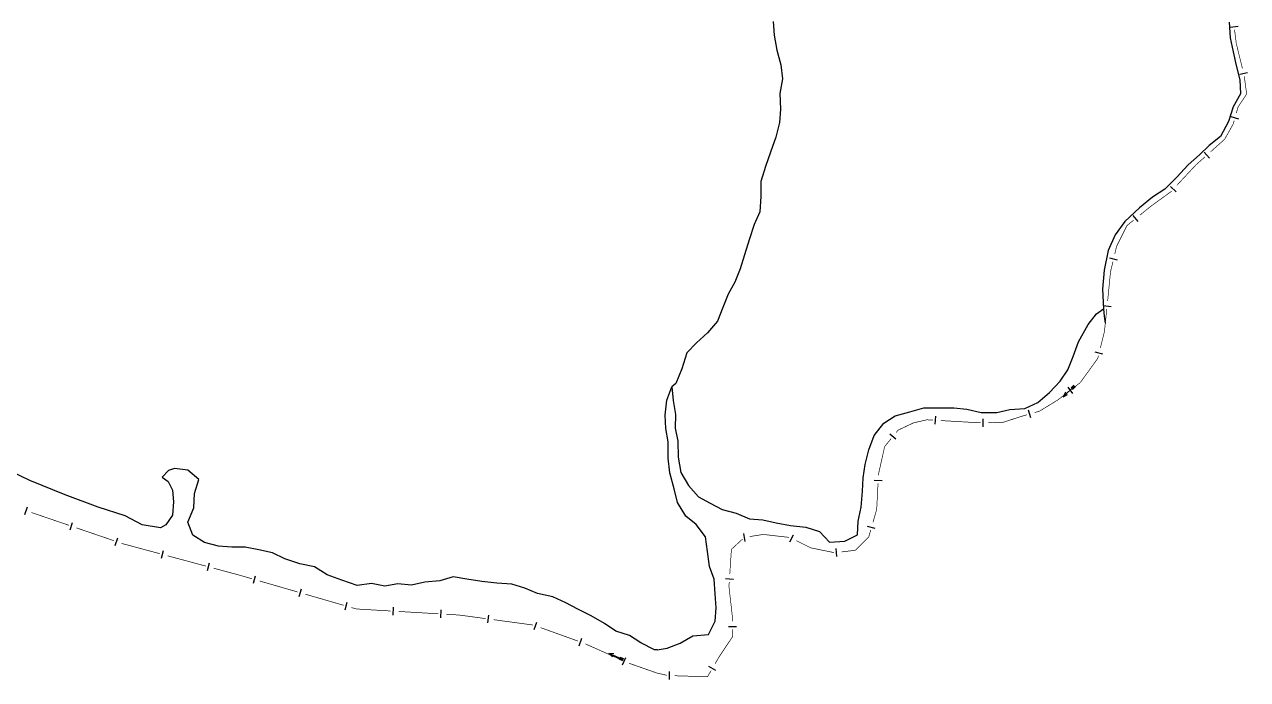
# Model space of a CAD drawing. Extents: x 209193 to 212081, y 4877574 to 4880493.
# Drawn here: x 210195.6 to 210657, y 4877573.9 to 4877821.3 of the extents above; entities that cross this region are included whole.
import ezdxf

# ---------------------------------------------------------------- set-up
doc = ezdxf.new("R2010")
doc.units = 0
doc.header["$LTSCALE"] = 1.5
doc.header["$MEASUREMENT"] = 0
for name, color, linetype in [('HD-CURSO-PERENE', 170, 'CONTINUOUS'), ('HD-TXT-PERENE', 170, 'CONTINUOUS'), ('LM-LIM-SETORES-BAIRROS', 250, 'CONTINUOUS')]:
    doc.layers.add(name, color=color, linetype=linetype)

# ---------------------------------------------------------------- blocks, each defined once
blk = doc.blocks.new('COD035', base_point=(210438.094521, 4880067.60704))
at = {"layer": 'HD-CURSO-PERENE'}
for p, q in [((210438.094521, 4880068.01277), (210439.594521, 4880068.01277)), ((210438.094521, 4880067.61277), (210444.094521, 4880067.61277)), ((210438.094521, 4880067.21277), (210439.594521, 4880067.21277))]:
    blk.add_line(p, q, dxfattribs=at)
blk.add_lwpolyline([(210442.294521, 4880067.01277), (210444.094521, 4880067.61277), (210442.294521, 4880068.21277)], dxfattribs=at)

msp = doc.modelspace()

# ---------------------------------------------------------------- linework, layer by layer
at = {"layer": 'HD-CURSO-PERENE', "linetype": 'Continuous'}
for points in [[(210478.051818, 4877822.387869, 4.70197), (210478.372191, 4877817.268133, 4.721934), (210479.412679, 4877811.608416, 4.751881), (210480.973217, 4877806.078685, 4.761863), (210481.573635, 4877800.738957, 4.761863), (210480.503873, 4877795.319253, 4.761863), (210480.754291, 4877789.38956, 4.761863), (210480.434589, 4877784.329828, 4.761863), (210479.014798, 4877778.750137, 4.761863), (210477.084959, 4877773.050459, 4.741899), (210475.175097, 4877767.73076, 4.711952), (210473.415279, 4877761.991082, 4.691988), (210473.435656, 4877756.301379, 4.622111), (210473.06599, 4877750.61168, 4.602147), (210470.85606, 4877745.811959, 4.562218), (210468.936231, 4877739.972287, 4.492342), (210467.176407, 4877734.332604, 4.482359), (210465.526569, 4877729.072899, 4.422466), (210463.556686, 4877723.97319, 4.342607), (210461.036701, 4877719.493455, 4.202856), (210459.046813, 4877714.433744, 4.202856), (210457.036929, 4877709.274038, 4.202856), (210453.236796, 4877704.874315, 4.202856), (210449.126584, 4877701.15456, 4.202856), (210445.476431, 4877697.324805, 4.202856), (210443.526612, 4877691.275146, 4.202856), (210441.286729, 4877685.725463, 4.202856), (210439.786643, 4877684.495546, 4.202856)], [(210650.100957, 4877822.185752, 3.134751), (210650.381374, 4877816.326054, 3.134751), (210651.591858, 4877811.016317, 3.134751), (210652.722321, 4877805.89657, 3.134751), (210654.092833, 4877800.426839, 3.134751), (210654.403219, 4877795.087114, 3.134751), (210651.633229, 4877790.257401, 3.134751), (210649.833393, 4877784.737711, 3.134751), (210646.818436, 4877778.988049, 2.545797), (210642.473172, 4877775.658277, 2.545797), (210638.833003, 4877772.078509, 2.545797), (210634.632783, 4877768.338756, 2.545797), (210630.282608, 4877763.639055, 2.545797), (210625.762405, 4877759.099348, 2.545797), (210621.092079, 4877756.15956, 2.545797), (210616.2345, 4877752.121488, 2.545797), (210610.706314, 4877746.974556, 2.545797), (210607.084399, 4877741.827625, 2.545797), (210604.41562, 4877735.918185, 2.545797), (210602.890603, 4877728.483729, 2.545797), (210602.318722, 4877721.430526, 2.545797), (210602.702814, 4877713.951992, 2.545797)], [(210434.257298, 4877585.176342, 2.206399), (210438.060368, 4877585.852907, 2.206399), (210442.953371, 4877587.650566, 2.206399), (210447.68371, 4877590.490359, 2.206399), (210453.594333, 4877591.000259, 2.206399), (210456.154291, 4877595.959968, 2.206399), (210456.564, 4877601.069696, 2.206399), (210456.113603, 4877606.339427, 2.206399), (210455.7832, 4877611.90914, 2.206399), (210453.972684, 4877616.688913, 2.206399), (210453.212231, 4877622.288629, 2.206399), (210452.541791, 4877627.838348, 2.206399), (210449.021089, 4877632.548145, 2.206399), (210445.030443, 4877635.628034, 2.206399), (210441.969762, 4877640.797802, 2.206399), (210440.649273, 4877645.997546, 2.206399), (210439.048698, 4877652.037251, 2.206399), (210438.418264, 4877657.56697, 2.206399), (210438.367855, 4877663.68665, 2.206399), (210437.547427, 4877668.806393, 2.206399), (210437.287067, 4877673.826134, 2.206399), (210437.916766, 4877679.465832, 2.206399), (210439.786643, 4877684.495546, 2.206399), (210440.247033, 4877679.345809, 2.206399), (210441.187485, 4877674.066073, 2.206399), (210441.047808, 4877668.926344, 2.206399), (210442.018246, 4877663.906594, 2.206399), (210442.228667, 4877657.876906, 2.206399), (210443.20915, 4877652.187191, 2.206399), (210446.099801, 4877647.177417, 2.206399), (210449.860499, 4877642.927593, 2.206399), (210454.301149, 4877640.557662, 2.206399), (210458.82181, 4877638.147732, 2.206399), (210464.092483, 4877636.827735, 2.206399), (210469.103183, 4877634.657787, 2.206399), (210474.17377, 4877634.297743, 2.206399), (210479.174405, 4877633.097744, 2.206399), (210484.555068, 4877632.107729, 2.206399), (210490.295743, 4877631.547687, 2.206399), (210495.54644, 4877629.827712, 2.206399), (210499.337122, 4877625.867872, 2.206399), (210505.067734, 4877626.247781, 2.206399), (210509.838109, 4877628.607599, 2.206399), (210510.127802, 4877633.767326, 2.206399), (210511.237577, 4877639.057036, 2.206399), (210511.797246, 4877645.036716, 2.206399), (210511.936926, 4877650.126449, 2.206399), (210512.796687, 4877655.206173, 2.206399), (210514.116474, 4877660.665871, 2.206399), (210516.09634, 4877666.045566, 2.206399), (210519.766438, 4877670.765274, 2.206399), (210524.076734, 4877673.535076, 2.206399), (210529.647255, 4877675.034929, 2.206399), (210534.817726, 4877676.604783, 2.206399), (210540.348341, 4877676.604714, 2.206399), (210546.138985, 4877676.604643, 2.206399), (210551.159575, 4877676.114606, 2.206399), (210556.560266, 4877674.734611, 2.206399), (210562.420918, 4877674.734539, 2.206399), (210567.38139, 4877675.934415, 2.206399), (210572.981986, 4877676.334325, 2.206399), (210577.892383, 4877678.604145, 2.206399), (210582.322627, 4877682.373894, 2.206399), (210586.352792, 4877686.673619, 2.206399), (210589.182824, 4877690.96336, 2.206399), (210591.252725, 4877695.963073, 2.206399), (210593.262587, 4877701.452762, 2.206399), (210596.904815, 4877708.029891, 2.206399), (210600.025101, 4877712.027757, 2.206399), (210602.702814, 4877713.951992, 2.206399), (210602.950368, 4877711.150177, 2.206399), (210603.336937, 4877708.508622, 2.206399)], [(210434.257298, 4877585.176342, 2.206399), (210433.232455, 4877585.140817, 2.206399), (210428.151718, 4877587.760743, 2.206399), (210423.81105, 4877590.580649, 2.206399), (210418.650366, 4877592.250626, 2.206399), (210414.3697, 4877595.140528, 2.206399), (210409.318948, 4877598.03044, 2.206399), (210404.388236, 4877600.52037, 2.206399), (210399.757564, 4877602.910303, 2.206399), (210394.846866, 4877605.220243, 2.206399), (210389.126151, 4877606.430251, 2.206399), (210384.325485, 4877608.440205, 2.206399), (210379.424843, 4877609.910189, 2.206399), (210373.844197, 4877610.300237, 2.206399), (210368.183524, 4877610.960273, 2.206399), (210362.422827, 4877611.830299, 2.206399), (210357.292199, 4877612.700317, 2.206399), (210352.291739, 4877611.250454, 2.206399), (210346.671152, 4877610.680554, 2.206399), (210341.540649, 4877609.650671, 2.206399), (210336.44005, 4877610.140708, 2.206399), (210331.50956, 4877609.250816, 2.206399), (210326.458932, 4877610.270825, 2.206399), (210321.098388, 4877609.480933, 2.206399), (210315.357619, 4877611.4609, 2.206399), (210309.776866, 4877613.480864, 2.206399), (210305.046142, 4877616.490765, 2.206399), (210299.48545, 4877617.610775, 2.206399), (210293.864696, 4877619.570742, 2.206399), (210289.094022, 4877621.760687, 2.206399), (210283.973379, 4877622.870692, 2.206399), (210278.892745, 4877623.9307, 2.206399), (210273.842187, 4877623.880765, 2.206399), (210268.811599, 4877624.320804, 2.206399), (210263.440907, 4877625.750796, 2.206399), (210259.080247, 4877628.42071, 2.206399), (210257.259722, 4877633.320477, 2.206399), (210259.449609, 4877638.730167, 2.206399), (210259.689274, 4877644.219878, 2.206399), (210261.359112, 4877649.499581, 2.206399), (210257.158418, 4877652.959452, 2.206399), (210252.117816, 4877653.589482, 2.206399), (210249.976684, 4877652.91744, 2.206399), (210247.467462, 4877650.390978, 2.196708), (210249.751161, 4877648.698036, 2.196708), (210251.376059, 4877645.421207, 2.196708), (210251.753701, 4877641.015382, 2.196708), (210251.376059, 4877635.980154, 2.196708), (210248.877239, 4877632.347488, 2.196708), (210246.943931, 4877631.247133, 2.196708), (210240.021951, 4877632.309831, 2.196708), (210233.59275, 4877635.745749, 2.196708), (210223.324835, 4877639.035653, 2.196708), (210210.944176, 4877643.695497, 2.196708), (210197.605588, 4877649.141174, 2.196708), (210183.125752, 4877656.043275, 2.196708)]]:
    msp.add_polyline3d(points, dxfattribs=at)
at = {"layer": 'LM-LIM-SETORES-BAIRROS'}
for points in [[(210653.444427, 4877820.560842), (210650.468325, 4877820.182924)], [(210656.99725, 4877803.116837), (210654.083617, 4877802.402172)], [(210653.677164, 4877785.577418), (210650.792592, 4877786.401581)], [(210642.606157, 4877770.828685), (210640.607164, 4877773.065653)], [(210630.08483, 4877758.111152), (210627.890006, 4877760.156329)], [(210615.762436, 4877746.900215), (210613.877425, 4877749.234038)], [(210607.905116, 4877732.356533), (210604.986698, 4877733.051395)], [(210605.508633, 4877714.743), (210602.525467, 4877715.060359)], [(210602.423314, 4877696.841855), (210599.512887, 4877697.569461)], [(210591.10605, 4877682.021771), (210589.264228, 4877684.389828)], [(210539.20473, 4877670.363309), (210539.378855, 4877673.358251)], [(210575.199887, 4877672.776855), (210574.375724, 4877675.661426)], [(210557.301749, 4877669.430701), (210557.224849, 4877672.429715)], [(210524.351847, 4877664.774474), (210522.026142, 4877666.669493)], [(210519.152642, 4877649.004971), (210516.156647, 4877649.159936)], [(210195.741202, 4877636.287719), (210196.712714, 4877639.126057)], [(210212.771232, 4877630.458648), (210213.742744, 4877633.296986)], [(210516.563591, 4877630.959382), (210513.681448, 4877631.792001)], [(210229.801262, 4877624.629577), (210230.772774, 4877627.467916)], [(210467.450719, 4877626.131224), (210466.973022, 4877629.092948)], [(210484.314206, 4877625.955323), (210485.655847, 4877628.638604)], [(210247.228345, 4877619.758788), (210248.009169, 4877622.655392)], [(210502.1145, 4877620.435587), (210501.763976, 4877623.415038)], [(210264.607969, 4877615.073846), (210265.388793, 4877617.97045)], [(210281.929653, 4877610.283899), (210282.763529, 4877613.165678)], [(210463.03389, 4877611.731379), (210460.040319, 4877611.927678)], [(210299.220326, 4877605.28064), (210300.054203, 4877608.162419)], [(210316.511, 4877600.277381), (210317.344877, 4877603.15916)], [(210334.656554, 4877598.278101), (210334.83272, 4877601.272924)], [(210352.625492, 4877597.221104), (210352.801659, 4877600.215927)], [(210370.400055, 4877595.332579), (210370.801808, 4877598.305557)], [(210387.88665, 4877592.817099), (210388.902809, 4877595.639761)], [(210464.237109, 4877593.913456), (210461.237109, 4877593.913456)], [(210404.822624, 4877586.720148), (210405.838782, 4877589.542811)], [(210421.204692, 4877579.536397), (210422.423108, 4877582.277832)], [(210438.861957, 4877573.940539), (210438.954222, 4877576.93912)], [(210456.389449, 4877577.388421), (210453.796808, 4877578.897796)]]:
    msp.add_lwpolyline(points, dxfattribs=at)
at = {"layer": 'LM-LIM-SETORES-BAIRROS', "const_width": 0.25}
for points in [[(210652.746368, 4877814.150696), (210652.082349, 4877819.379849)], [(210652.919997, 4877813.442824), (210652.746368, 4877814.150696)], [(210655.063991, 4877804.701926), (210652.919997, 4877813.442824)], [(210656.66171, 4877795.034613), (210655.761647, 4877801.785084)], [(210653.437311, 4877790.198014), (210656.556434, 4877794.876699)], [(210656.556434, 4877794.876699), (210656.66171, 4877795.034613)], [(210652.784321, 4877787.912547), (210653.333763, 4877789.835595)], [(210653.333763, 4877789.835595), (210653.437311, 4877790.198014)], [(210651.594797, 4877783.749215), (210651.960157, 4877785.027976)], [(210648.370397, 4877777.991359), (210651.267399, 4877783.164576)], [(210651.267399, 4877783.164576), (210651.594797, 4877783.749215)], [(210643.097973, 4877773.279831), (210648.317565, 4877777.944148)], [(210648.317565, 4877777.944148), (210648.370397, 4877777.991359)], [(210637.545627, 4877768.31816), (210640.861005, 4877771.280838)], [(210630.350869, 4877760.596957), (210637.168125, 4877767.913036)], [(210637.168125, 4877767.913036), (210637.545627, 4877768.31816)], [(210620.502372, 4877752.656791), (210627.534768, 4877757.77126)], [(210627.534768, 4877757.77126), (210628.102743, 4877758.184333)], [(210628.102743, 4877758.184333), (210628.305693, 4877758.402133)], [(210616.375813, 4877749.323801), (210620.265518, 4877752.465486)], [(210620.265518, 4877752.465486), (210620.502372, 4877752.656791)], [(210611.520117, 4877745.401892), (210614.041989, 4877747.438789)], [(210607.604774, 4877737.571207), (210611.181007, 4877744.723671)], [(210611.181007, 4877744.723671), (210611.520117, 4877745.401892)], [(210606.909148, 4877734.649577), (210607.604009, 4877737.567995)], [(210607.604009, 4877737.567995), (210607.604774, 4877737.571207)], [(210605.301632, 4877727.898009), (210606.214286, 4877731.731158)], [(210604.222522, 4877716.891081), (210605.295807, 4877727.838594)], [(210605.295807, 4877727.838594), (210605.301632, 4877727.898009)], [(210602.998489, 4877705.327212), (210603.911264, 4877713.90729)], [(210601.453172, 4877699.145943), (210602.908385, 4877704.966798)], [(210602.908385, 4877704.966798), (210602.998489, 4877705.327212)], [(210593.901076, 4877686.095972), (210599.923334, 4877694.442611)], [(210599.923334, 4877694.442611), (210600.465032, 4877695.193385)], [(210600.465032, 4877695.193385), (210600.725565, 4877696.235516)], [(210585.609763, 4877679.647173), (210589.395787, 4877682.591859)], [(210591.763844, 4877684.43368), (210593.342548, 4877685.661562)], [(210593.342548, 4877685.661562), (210593.901076, 4877686.095972)], [(210578.470021, 4877675.271202), (210585.436147, 4877679.540763)], [(210585.436147, 4877679.540763), (210585.609763, 4877679.647173)], [(210564.88148, 4877671.125546), (210571.904438, 4877673.391016)], [(210571.904438, 4877673.391016), (210572.021222, 4877673.428688)], [(210572.021222, 4877673.428688), (210573.826281, 4877673.944419)], [(210576.710853, 4877674.768583), (210577.672377, 4877675.043304)], [(210577.672377, 4877675.043304), (210578.470021, 4877675.271202)], [(210525.152272, 4877668.13146), (210530.48341, 4877670.640231)], [(210530.48341, 4877670.640231), (210531.025285, 4877670.895231)], [(210531.025285, 4877670.895231), (210535.316965, 4877671.870614)], [(210535.316965, 4877671.870614), (210536.092199, 4877672.046803)], [(210536.092199, 4877672.046803), (210538.293478, 4877671.918821)], [(210541.28842, 4877671.744696), (210555.264819, 4877670.932113)], [(210555.264819, 4877670.932113), (210555.899225, 4877670.895231)], [(210555.899225, 4877670.895231), (210556.263628, 4877670.904575)], [(210559.262642, 4877670.981474), (210564.260999, 4877671.10964)], [(210564.260999, 4877671.10964), (210564.88148, 4877671.125546)], [(210520.085358, 4877661.912975), (210522.557322, 4877664.946749)], [(210524.452341, 4877667.272454), (210525.084014, 4877668.047689)], [(210525.084014, 4877668.047689), (210525.152272, 4877668.13146)], [(210517.782216, 4877651.548834), (210520.066563, 4877661.828398)], [(210520.066563, 4877661.828398), (210520.085358, 4877661.912975)], [(210517.757955, 4877651.079783), (210517.782216, 4877651.548834)], [(210517.091273, 4877638.190607), (210517.602989, 4877648.083788)], [(210198.119183, 4877637.059213), (210212.310875, 4877632.201654)], [(210515.677599, 4877633.29712), (210517.065297, 4877638.10069)], [(210517.065297, 4877638.10069), (210517.091273, 4877638.190607)], [(210215.149214, 4877631.230143), (210229.340906, 4877626.372584)], [(210469.186353, 4877627.930551), (210474.122559, 4877628.726713)], [(210474.122559, 4877628.726713), (210474.252822, 4877628.747723)], [(210474.252822, 4877628.747723), (210484.057771, 4877627.633524)], [(210509.030274, 4877622.759552), (210513.881069, 4877627.610347)], [(210513.881069, 4877627.610347), (210514.097188, 4877627.826466)], [(210514.097188, 4877627.826466), (210514.84498, 4877630.414977)], [(210232.179244, 4877625.401072), (210232.619668, 4877625.250323)], [(210232.619668, 4877625.250323), (210246.653223, 4877621.467365)], [(210461.667971, 4877613.825242), (210462.25687, 4877622.805955)], [(210462.25687, 4877622.805955), (210462.276481, 4877623.105024)], [(210462.276481, 4877623.105024), (210466.453615, 4877626.983792)], [(210486.77388, 4877626.402536), (210492.140443, 4877623.719254)], [(210492.140443, 4877623.719254), (210492.217334, 4877623.680809)], [(210492.217334, 4877623.680809), (210500.949545, 4877621.889586)], [(210503.925539, 4877622.158995), (210508.891292, 4877622.743202)], [(210508.891292, 4877622.743202), (210509.030274, 4877622.759552)], [(210249.549827, 4877620.686541), (210264.032846, 4877616.782422)], [(210266.92945, 4877616.001599), (210275.619262, 4877613.659128)], [(210275.619262, 4877613.659128), (210276.240162, 4877613.491755)], [(210276.240162, 4877613.491755), (210281.385998, 4877612.002747)], [(210284.267777, 4877611.168871), (210298.676672, 4877606.999488)], [(210461.355224, 4877609.055854), (210461.471671, 4877610.831672)], [(210461.380013, 4877608.836884), (210461.355224, 4877609.055854)], [(210462.737109, 4877596.849199), (210461.380013, 4877608.836884)], [(210301.558451, 4877606.165612), (210315.967345, 4877601.996229)], [(210318.849124, 4877601.162353), (210320.77031, 4877600.606435)], [(210320.77031, 4877600.606435), (210320.808928, 4877600.595261)], [(210320.808928, 4877600.595261), (210333.746362, 4877599.834235)], [(210336.741186, 4877599.658069), (210351.715301, 4877598.777238)], [(210354.710124, 4877598.601071), (210358.703222, 4877598.366183)], [(210358.703222, 4877598.366183), (210359.498411, 4877598.319409)], [(210359.498411, 4877598.319409), (210369.609939, 4877596.952986)], [(210372.582916, 4877596.551232), (210387.447803, 4877594.542463)], [(210462.737109, 4877595.913456), (210462.737109, 4877596.849199)], [(210390.276504, 4877593.550991), (210404.389816, 4877588.470199)], [(210462.594756, 4877589.956557), (210462.737109, 4877590.170086)], [(210462.737109, 4877590.170086), (210462.737109, 4877592.913456)], [(210407.192915, 4877587.40533), (210420.900089, 4877581.313253)], [(210457.670196, 4877582.569715), (210462.594756, 4877589.956557)], [(210456.099378, 4877579.871536), (210457.608754, 4877582.464176)], [(210457.608754, 4877582.464176), (210457.670196, 4877582.569715)], [(210423.642836, 4877580.098149), (210434.025112, 4877576.463821)], [(210434.025112, 4877576.463821), (210434.26451, 4877576.38002)], [(210434.26451, 4877576.38002), (210437.919698, 4877575.558554)], [(210453.262215, 4877574.998165), (210454.590003, 4877577.278895)], [(210440.907143, 4877575.37832), (210452.901467, 4877575.009262)], [(210452.901467, 4877575.009262), (210453.262215, 4877574.998165)]]:
    msp.add_lwpolyline(points, dxfattribs=at)

# ---------------------------------------------------------------- block references
at = {"layer": 'HD-TXT-PERENE'}
for p, rotation in [((210591.766713, 4877684.86024), 223), ((210421.517957, 4877581.35327), 156)]:
    msp.add_blockref('COD035', p, dxfattribs=dict(at, rotation=rotation))

doc.saveas('drawing.dxf')
